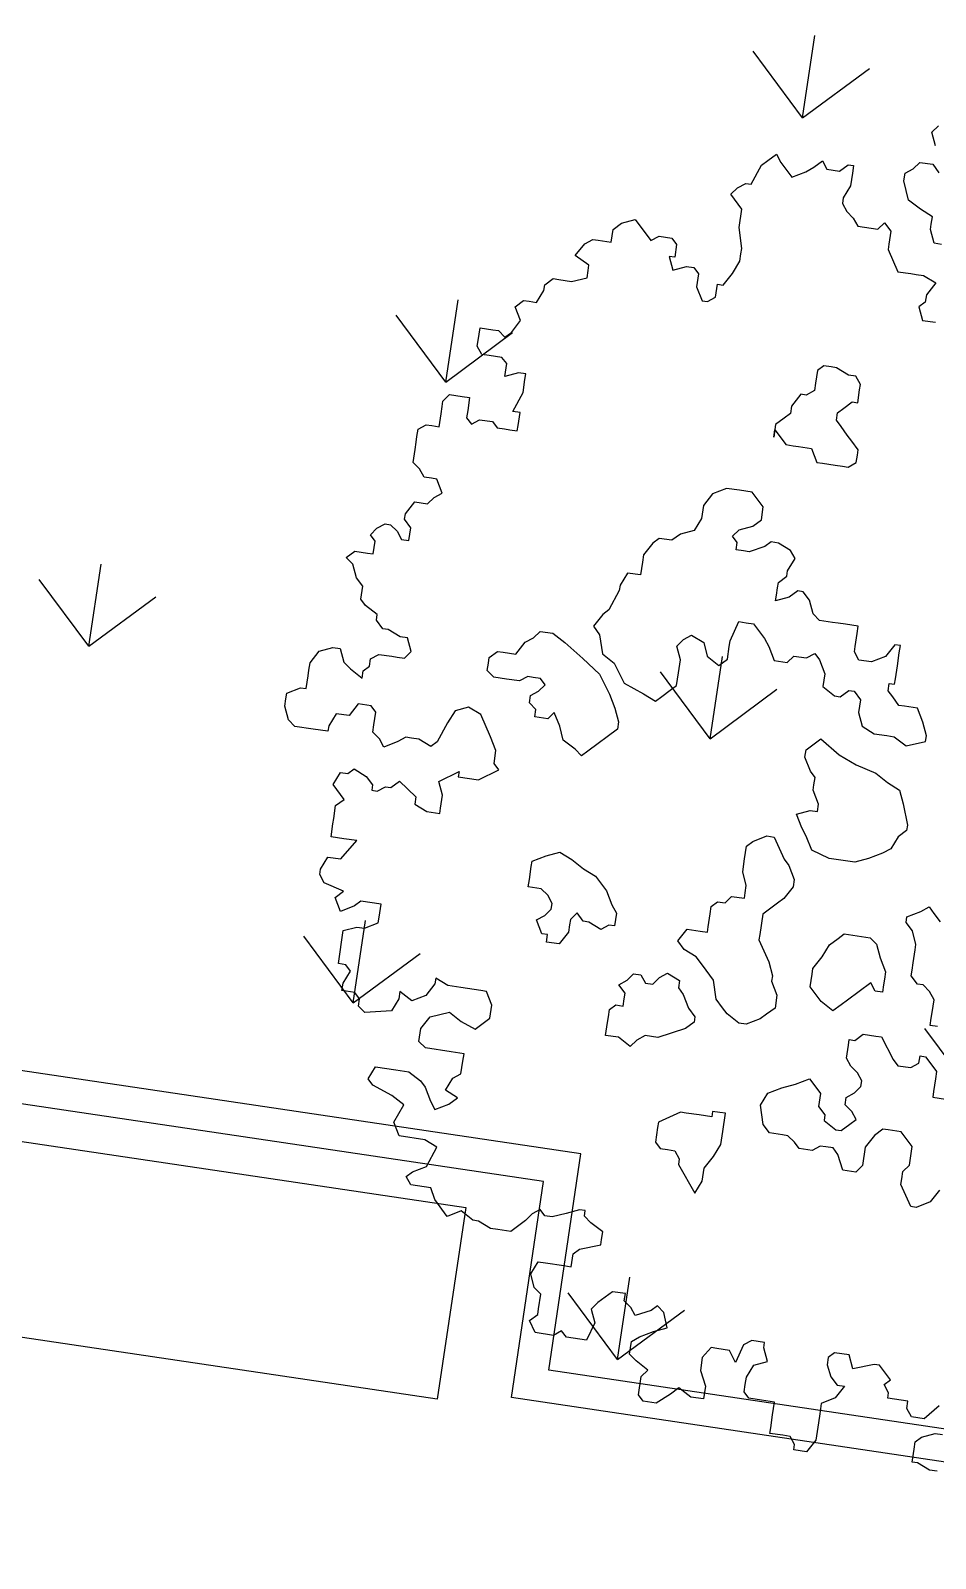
# Model space of a CAD drawing. Header units: millimetres. Extents: x 338 to 506, y 179 to 335.
# Drawn here: x 378.64 to 382.78, y 242.57 to 249.56 of the extents above; entities that cross this region are included whole.
import ezdxf

# ---------------------------------------------------------------- set-up
doc = ezdxf.new("R2010")
doc.units = ezdxf.units.MM
for name, color, linetype in [('ANDEN', 251, 'Continuous'), ('ARBOL-TOP', 3, 'Continuous'), ('MUROS', 32, 'Continuous'), ('REJAS', 151, 'Continuous')]:
    doc.layers.add(name, color=color, linetype=linetype)

# ---------------------------------------------------------------- blocks, each defined once
blk = doc.blocks.new('*X963')
at = {"color": 0}
for p, q in [((62.2128, 116.2699), (62.4822, 116.5393)), ((62.2128, 116.2699), (62.4822, 116.0005)), ((62.2128, 116.2699), (62.5938, 116.2699)), ((60.776, 114.833), (61.0454, 115.1024)), ((63.6497, 114.833), (63.9191, 115.1024)), ((60.776, 114.833), (61.0454, 114.5636)), ((60.776, 114.833), (61.157, 114.833)), ((63.6497, 114.833), (63.9191, 114.5636)), ((63.6497, 114.833), (64.0307, 114.833)), ((59.3391, 113.3962), (59.6085, 113.6656)), ((62.2128, 113.3962), (62.4822, 113.6656)), ((65.0865, 113.3962), (65.3559, 113.6656)), ((59.3391, 113.3962), (59.6085, 113.1268)), ((59.3391, 113.3962), (59.7201, 113.3962)), ((62.2128, 113.3962), (62.4822, 113.1268)), ((62.2128, 113.3962), (62.5938, 113.3962)), ((65.0865, 113.3962), (65.3559, 113.1268)), ((65.0865, 113.3962), (65.4675, 113.3962)), ((60.776, 111.9594), (61.0454, 112.2288))]:
    blk.add_line(p, q, dxfattribs=at)
blk = doc.blocks.new('ARBOLITO')
at = {"linetype": 'ByBlock'}
for points in [[(461.9159, 68.9761), (461.9076, 68.9906), (461.8931, 69.0135), (461.8785, 69.0197), (461.864, 69.0135), (461.8577, 68.9989), (461.8494, 68.9761), (461.8432, 68.9698), (461.8286, 68.9761), (461.8203, 68.9761), (461.8141, 68.9761), (461.8058, 68.9698), (461.7912, 68.9615), (461.785, 68.9698), (461.7767, 68.9761), (461.7767, 68.9844), (461.7767, 68.9989), (461.7705, 69.0052), (461.7559, 69.0052), (461.7476, 68.9906), (461.7331, 68.9906), (461.7268, 68.9761), (461.7268, 68.9698), (461.7102, 68.9698), (461.6894, 68.9698), (461.6811, 68.9761), (461.6749, 68.9906), (461.6749, 68.9989), (461.6749, 69.0052), (461.6894, 69.0135), (461.6957, 69.0135), (461.6957, 69.028), (461.6957, 69.0343), (461.6957, 69.0426), (461.704, 69.0571), (461.7185, 69.0633), (461.7268, 69.0633), (461.7331, 69.0488), (461.7414, 69.0426), (461.7559, 69.0343), (461.7559, 69.0426), (461.7621, 69.0488), (461.7621, 69.0571), (461.7705, 69.0633), (461.785, 69.0633), (461.7912, 69.0633), (461.7996, 69.0633), (461.8058, 69.0717), (461.7996, 69.0862), (461.7912, 69.0862), (461.7767, 69.0924), (461.7705, 69.0924), (461.7621, 69.1008), (461.7621, 69.107), (461.7476, 69.1153), (461.7414, 69.1215), (461.7414, 69.1361), (461.7331, 69.1444), (461.7268, 69.1589), (461.7185, 69.1652), (461.7268, 69.1735), (461.7414, 69.1735), (461.7476, 69.1735), (461.7476, 69.188), (461.7414, 69.1943), (461.7476, 69.2026), (461.7559, 69.2088), (461.7621, 69.2088), (461.7705, 69.2026), (461.7767, 69.1943), (461.785, 69.1943), (461.785, 69.2088), (461.7767, 69.2171), (461.7767, 69.2233), (461.785, 69.2379), (461.7996, 69.2379), (461.8058, 69.2462), (461.8141, 69.2524), (461.8058, 69.267), (461.7996, 69.267), (461.7912, 69.267), (461.785, 69.2753), (461.7767, 69.2815), (461.7767, 69.2961), (461.7767, 69.3044), (461.7767, 69.3106), (461.7767, 69.3189), (461.785, 69.3252), (461.7912, 69.3252), (461.7996, 69.3252), (461.7996, 69.3397), (461.7996, 69.348), (461.7996, 69.3543), (461.8058, 69.3626), (461.8203, 69.3626), (461.8286, 69.3626), (461.8286, 69.348), (461.8286, 69.3397), (461.8349, 69.3335), (461.8432, 69.3397), (461.8577, 69.3397), (461.864, 69.3335), (461.8723, 69.3335), (461.8785, 69.3335), (461.8868, 69.3335), (461.8868, 69.3397), (461.8868, 69.3543), (461.8785, 69.3543), (461.8868, 69.3771), (461.8868, 69.3917), (461.8868, 69.3979), (461.8785, 69.3979), (461.864, 69.3917), (461.864, 69.4062), (461.8577, 69.4124), (461.8432, 69.4124), (461.8349, 69.4124), (461.8286, 69.4207), (461.8286, 69.427), (461.8286, 69.4415), (461.8432, 69.4415), (461.8494, 69.4415), (461.8577, 69.4353), (461.864, 69.4415), (461.8723, 69.4561), (461.864, 69.4706), (461.8723, 69.4789), (461.8785, 69.4789), (461.8868, 69.4789), (461.8931, 69.4935), (461.8931, 69.4997), (461.9014, 69.508), (461.9076, 69.508), (461.9221, 69.508), (461.9388, 69.5143), (461.9388, 69.5226), (461.9388, 69.5288), (461.9221, 69.5371), (461.9305, 69.5517), (461.9388, 69.5579), (461.945, 69.5579), (461.9595, 69.5579), (461.9595, 69.5724), (461.9679, 69.5807), (461.9824, 69.587), (461.9886, 69.5807), (461.997, 69.5724), (462.0032, 69.5662), (462.0115, 69.5724), (462.026, 69.5724), (462.0323, 69.5662), (462.0323, 69.5517), (462.026, 69.5517), (462.0323, 69.5371), (462.0468, 69.5433), (462.0551, 69.5433), (462.0614, 69.5371), (462.0614, 69.5226), (462.0697, 69.508), (462.0759, 69.508), (462.0842, 69.5143), (462.0842, 69.5288), (462.0905, 69.5288), (462.0988, 69.5433), (462.105, 69.5579), (462.105, 69.5662), (462.105, 69.5724), (462.0988, 69.5953), (462.0988, 69.6161), (462.0842, 69.6306), (462.0905, 69.6389), (462.0988, 69.6452), (462.105, 69.6452), (462.1133, 69.668), (462.1195, 69.6742), (462.1279, 69.6826), (462.1341, 69.6742), (462.1486, 69.6597), (462.1632, 69.668), (462.1715, 69.6742), (462.1798, 69.6826), (462.186, 69.6742), (462.2006, 69.6742), (462.2089, 69.6826), (462.2151, 69.6826), (462.2151, 69.6742), (462.2151, 69.6597), (462.2089, 69.6452), (462.2089, 69.6389), (462.2151, 69.6306), (462.2234, 69.6244), (462.2297, 69.6161), (462.2525, 69.6161), (462.2588, 69.6244), (462.2671, 69.6161), (462.2671, 69.6015), (462.2671, 69.5953), (462.2816, 69.5724), (462.2962, 69.5724), (462.3024, 69.5724), (462.3107, 69.5724), (462.3253, 69.5662), (462.3169, 69.5517), (462.3169, 69.5433), (462.3107, 69.5371), (462.3169, 69.5226), (462.3315, 69.5226)], [(462.3253, 69.6098), (462.3169, 69.6098), (462.3107, 69.6244), (462.3107, 69.6306), (462.3107, 69.6389), (462.2962, 69.6452), (462.2816, 69.6535), (462.2733, 69.6742), (462.2733, 69.6826), (462.2816, 69.6888), (462.2879, 69.6971), (462.3024, 69.6971), (462.3107, 69.6888)], [(462.3024, 69.7179), (462.2962, 69.7324), (462.3024, 69.7407)], [(462.5227, 68.2509), (462.5143, 68.2509), (462.4998, 68.2571), (462.4936, 68.2571), (462.4936, 68.2717), (462.4936, 68.28), (462.4998, 68.2862), (462.5143, 68.2925), (462.5227, 68.2925)], [(462.5143, 68.3236), (462.4998, 68.307), (462.4853, 68.307), (462.479, 68.3153), (462.479, 68.3236), (462.4562, 68.3236), (462.4562, 68.3299), (462.4499, 68.3382), (462.4562, 68.3444), (462.4416, 68.3589), (462.4354, 68.3589), (462.4125, 68.3506), (462.4063, 68.3652), (462.3897, 68.3652), (462.3834, 68.3589), (462.3834, 68.3506), (462.3897, 68.3382), (462.398, 68.3299), (462.4063, 68.3299), (462.398, 68.3153), (462.3834, 68.307), (462.3834, 68.3008), (462.3834, 68.2925), (462.3834, 68.28), (462.3834, 68.2654), (462.3751, 68.2509), (462.3606, 68.2509), (462.3606, 68.2571), (462.3543, 68.2654), (462.346, 68.2654), (462.3315, 68.2654), (462.3315, 68.2717), (462.3315, 68.2862), (462.3315, 68.3008), (462.3169, 68.3008), (462.3024, 68.3008), (462.2962, 68.307), (462.2962, 68.3153), (462.2962, 68.3236), (462.3024, 68.3382), (462.3169, 68.3444), (462.3107, 68.3589), (462.3107, 68.3652), (462.2962, 68.3652), (462.2879, 68.3589), (462.2816, 68.3382), (462.2733, 68.3506), (462.2588, 68.3506), (462.2525, 68.3506), (462.2442, 68.3382), (462.2442, 68.3236), (462.2525, 68.307), (462.2525, 68.2925), (462.238, 68.2925), (462.2234, 68.3008), (462.2151, 68.2925), (462.2006, 68.28), (462.186, 68.28), (462.1798, 68.2862), (462.1798, 68.307), (462.186, 68.3153), (462.1715, 68.3236), (462.1632, 68.3299), (462.1632, 68.3444), (462.1715, 68.3506), (462.186, 68.3589), (462.2006, 68.3652), (462.1944, 68.3818), (462.186, 68.388), (462.1798, 68.3818), (462.1632, 68.3735), (462.1569, 68.3818), (462.1486, 68.388), (462.1486, 68.3963), (462.1341, 68.3963), (462.1195, 68.3818), (462.1133, 68.3735), (462.1195, 68.3589), (462.1133, 68.3382), (462.0905, 68.3382), (462.0842, 68.3444), (462.0759, 68.3382), (462.0551, 68.3382), (462.0468, 68.3506), (462.0551, 68.3589), (462.0551, 68.3652), (462.0551, 68.3818), (462.0468, 68.388), (462.0406, 68.4026), (462.0468, 68.4171), (462.0551, 68.4171), (462.0759, 68.4171), (462.0842, 68.4171), (462.0842, 68.4317), (462.0905, 68.4379), (462.1133, 68.4462), (462.1133, 68.4524), (462.1133, 68.4608), (462.0988, 68.4691), (462.0905, 68.4753), (462.0905, 68.4815), (462.0842, 68.4815), (462.0697, 68.4753), (462.0551, 68.4691), (462.0468, 68.4691), (462.0406, 68.4753), (462.0323, 68.4691), (462.026, 68.4608), (462.0115, 68.4462), (461.997, 68.4462), (461.9886, 68.4462), (461.9741, 68.4524), (461.9679, 68.4524), (461.9533, 68.4608), (461.9388, 68.4524), (461.9221, 68.4691), (461.9159, 68.4815), (461.8931, 68.4815), (461.8868, 68.4899), (461.8931, 68.4961), (461.9076, 68.5044), (461.9159, 68.5273), (461.9014, 68.5335), (461.8723, 68.5335), (461.864, 68.548), (461.8723, 68.5688), (461.8577, 68.5771), (461.8349, 68.5854), (461.8286, 68.5917), (461.8349, 68.6062), (461.8577, 68.6062), (461.8723, 68.6062), (461.8868, 68.5979), (461.8931, 68.5917), (461.9014, 68.5771), (461.9076, 68.5688), (461.9221, 68.5771), (461.9305, 68.5854), (461.9159, 68.5917), (461.9221, 68.6062), (461.9305, 68.6124), (461.9305, 68.627), (461.9305, 68.6353), (461.9159, 68.6353), (461.8868, 68.6353), (461.8785, 68.6415), (461.8785, 68.6561), (461.8868, 68.6706), (461.9076, 68.6789), (461.9221, 68.6706), (461.9388, 68.6644), (461.9533, 68.6789), (461.9533, 68.6935), (461.945, 68.708), (461.9388, 68.708), (461.9159, 68.708), (461.9014, 68.708), (461.8868, 68.7143), (461.8868, 68.708), (461.8785, 68.6935), (461.864, 68.6852), (461.8494, 68.6935), (461.8494, 68.6852), (461.8432, 68.6706), (461.8141, 68.6644), (461.8058, 68.6706), (461.8058, 68.6789), (461.7996, 68.6852), (461.785, 68.6852), (461.785, 68.6935), (461.7912, 68.708), (461.785, 68.7143), (461.7767, 68.7143), (461.7767, 68.7517), (461.7912, 68.7579), (461.7996, 68.7579), (461.8141, 68.7662), (461.8141, 68.7724), (461.8141, 68.787), (461.7912, 68.787), (461.785, 68.7808), (461.7705, 68.7724), (461.7621, 68.787), (461.7705, 68.7953), (461.7476, 68.8015), (461.7414, 68.8098), (461.7414, 68.8161), (461.7476, 68.8306), (461.7621, 68.8306), (461.7767, 68.8535), (461.7621, 68.8535), (461.7476, 68.8535), (461.7476, 68.868), (461.7476, 68.8743), (461.7476, 68.8888), (461.7559, 68.8971), (461.7414, 68.9117), (461.7476, 68.9262), (461.7559, 68.9262), (461.7621, 68.9324), (461.7767, 68.9262), (461.785, 68.9179), (461.785, 68.9117), (461.7912, 68.9117), (461.7996, 68.9179), (461.8058, 68.9179), (461.8141, 68.9262), (461.8349, 68.9117), (461.8349, 68.9034), (461.8494, 68.8971), (461.864, 68.8971), (461.864, 68.9034), (461.864, 68.9179), (461.8577, 68.9324), (461.8785, 68.947), (461.8785, 68.9408), (461.9014, 68.9408), (461.9221, 68.9553), (461.9159, 68.9615), (461.9159, 68.9761), (461.9159, 68.9761)], [(461.9159, 68.9761), (461.9076, 68.9906), (461.8931, 69.0135), (461.8785, 69.0197), (461.864, 69.0135), (461.8577, 68.9989), (461.8494, 68.9761), (461.8432, 68.9698), (461.8286, 68.9761), (461.8203, 68.9761), (461.8141, 68.9761), (461.8058, 68.9698), (461.7912, 68.9615), (461.785, 68.9698), (461.7767, 68.9761), (461.7767, 68.9844), (461.7767, 68.9989), (461.7705, 69.0052), (461.7559, 69.0052), (461.7476, 68.9906), (461.7331, 68.9906), (461.7268, 68.9761), (461.7268, 68.9698), (461.7102, 68.9698), (461.6894, 68.9698), (461.6811, 68.9761), (461.6749, 68.9906), (461.6749, 68.9989), (461.6749, 69.0052), (461.6894, 69.0135), (461.6957, 69.0135), (461.6957, 69.028), (461.6957, 69.0343), (461.6957, 69.0426), (461.704, 69.0571), (461.7185, 69.0633), (461.7268, 69.0633), (461.7331, 69.0488), (461.7414, 69.0426), (461.7559, 69.0343), (461.7559, 69.0426), (461.7621, 69.0488), (461.7621, 69.0571), (461.7705, 69.0633), (461.785, 69.0633), (461.7912, 69.0633), (461.7996, 69.0633), (461.8058, 69.0717), (461.7996, 69.0862), (461.7912, 69.0862), (461.7767, 69.0924), (461.7705, 69.0924), (461.7621, 69.1008), (461.7621, 69.107), (461.7476, 69.1153), (461.7414, 69.1215), (461.7414, 69.1361), (461.7331, 69.1444), (461.7268, 69.1589), (461.7185, 69.1652), (461.7268, 69.1735), (461.7414, 69.1735), (461.7476, 69.1735), (461.7476, 69.188), (461.7414, 69.1943), (461.7476, 69.2026), (461.7559, 69.2088), (461.7621, 69.2088), (461.7705, 69.2026), (461.7767, 69.1943), (461.785, 69.1943), (461.785, 69.2088), (461.7767, 69.2171), (461.7767, 69.2233), (461.785, 69.2379), (461.7996, 69.2379), (461.8058, 69.2462), (461.8141, 69.2524), (461.8058, 69.267), (461.7996, 69.267), (461.7912, 69.267), (461.785, 69.2753), (461.7767, 69.2815), (461.7767, 69.2961), (461.7767, 69.3044), (461.7767, 69.3106), (461.7767, 69.3189), (461.785, 69.3252), (461.7912, 69.3252), (461.7996, 69.3252), (461.7996, 69.3397), (461.7996, 69.348), (461.7996, 69.3543), (461.8058, 69.3626), (461.8203, 69.3626), (461.8286, 69.3626), (461.8286, 69.348), (461.8286, 69.3397), (461.8349, 69.3335), (461.8432, 69.3397), (461.8577, 69.3397), (461.864, 69.3335), (461.8723, 69.3335), (461.8785, 69.3335), (461.8868, 69.3335), (461.8868, 69.3397), (461.8868, 69.3543), (461.8785, 69.3543), (461.8868, 69.3771), (461.8868, 69.3917), (461.8868, 69.3979), (461.8785, 69.3979), (461.864, 69.3917), (461.864, 69.4062), (461.8577, 69.4124), (461.8432, 69.4124), (461.8349, 69.4124), (461.8286, 69.4207), (461.8286, 69.427), (461.8286, 69.4415), (461.8432, 69.4415), (461.8494, 69.4415), (461.8577, 69.4353), (461.864, 69.4415), (461.8723, 69.4561), (461.864, 69.4706), (461.8723, 69.4789), (461.8785, 69.4789), (461.8868, 69.4789), (461.8931, 69.4935), (461.8931, 69.4997), (461.9014, 69.508), (461.9076, 69.508), (461.9221, 69.508), (461.9388, 69.5143), (461.9388, 69.5226), (461.9388, 69.5288), (461.9221, 69.5371), (461.9305, 69.5517), (461.9388, 69.5579), (461.945, 69.5579), (461.9595, 69.5579), (461.9595, 69.5724), (461.9679, 69.5807), (461.9824, 69.587), (461.9886, 69.5807), (461.997, 69.5724), (462.0032, 69.5662), (462.0115, 69.5724), (462.026, 69.5724), (462.0323, 69.5662), (462.0323, 69.5517), (462.026, 69.5517), (462.0323, 69.5371), (462.0468, 69.5433), (462.0551, 69.5433), (462.0614, 69.5371), (462.0614, 69.5226), (462.0697, 69.508), (462.0759, 69.508), (462.0842, 69.5143), (462.0842, 69.5288), (462.0905, 69.5288), (462.0988, 69.5433), (462.105, 69.5579), (462.105, 69.5662), (462.105, 69.5724), (462.0988, 69.5953), (462.0988, 69.6161), (462.0842, 69.6306), (462.0905, 69.6389), (462.0988, 69.6452), (462.105, 69.6452), (462.1133, 69.668), (462.1195, 69.6742), (462.1279, 69.6826), (462.1341, 69.6742), (462.1486, 69.6597), (462.1632, 69.668), (462.1715, 69.6742), (462.1798, 69.6826), (462.186, 69.6742), (462.2006, 69.6742), (462.2089, 69.6826), (462.2151, 69.6826), (462.2151, 69.6742), (462.2151, 69.6597), (462.2089, 69.6452), (462.2089, 69.6389), (462.2151, 69.6306), (462.2234, 69.6244), (462.2297, 69.6161), (462.2525, 69.6161), (462.2588, 69.6244), (462.2671, 69.6161), (462.2671, 69.6015), (462.2671, 69.5953), (462.2816, 69.5724), (462.2962, 69.5724), (462.3024, 69.5724), (462.3107, 69.5724), (462.3253, 69.5662), (462.3169, 69.5517), (462.3169, 69.5433), (462.3107, 69.5371), (462.3169, 69.5226), (462.3315, 69.5226)], [(462.3253, 69.6098), (462.3169, 69.6098), (462.3107, 69.6244), (462.3107, 69.6306), (462.3107, 69.6389), (462.2962, 69.6452), (462.2816, 69.6535), (462.2733, 69.6742), (462.2733, 69.6826), (462.2816, 69.6888), (462.2879, 69.6971), (462.3024, 69.6971), (462.3107, 69.6888)], [(462.3024, 69.7179), (462.2962, 69.7324), (462.3024, 69.7407)], [(462.5227, 68.2509), (462.5143, 68.2509), (462.4998, 68.2571), (462.4936, 68.2571), (462.4936, 68.2717), (462.4936, 68.28), (462.4998, 68.2862), (462.5143, 68.2925), (462.5227, 68.2925)], [(462.5143, 68.3236), (462.4998, 68.307), (462.4853, 68.307), (462.479, 68.3153), (462.479, 68.3236), (462.4562, 68.3236), (462.4562, 68.3299), (462.4499, 68.3382), (462.4562, 68.3444), (462.4416, 68.3589), (462.4354, 68.3589), (462.4125, 68.3506), (462.4063, 68.3652), (462.3897, 68.3652), (462.3834, 68.3589), (462.3834, 68.3506), (462.3897, 68.3382), (462.398, 68.3299), (462.4063, 68.3299), (462.398, 68.3153), (462.3834, 68.307), (462.3834, 68.3008), (462.3834, 68.2925), (462.3834, 68.28), (462.3834, 68.2654), (462.3751, 68.2509), (462.3606, 68.2509), (462.3606, 68.2571), (462.3543, 68.2654), (462.346, 68.2654), (462.3315, 68.2654), (462.3315, 68.2717), (462.3315, 68.2862), (462.3315, 68.3008), (462.3169, 68.3008), (462.3024, 68.3008), (462.2962, 68.307), (462.2962, 68.3153), (462.2962, 68.3236), (462.3024, 68.3382), (462.3169, 68.3444), (462.3107, 68.3589), (462.3107, 68.3652), (462.2962, 68.3652), (462.2879, 68.3589), (462.2816, 68.3382), (462.2733, 68.3506), (462.2588, 68.3506), (462.2525, 68.3506), (462.2442, 68.3382), (462.2442, 68.3236), (462.2525, 68.307), (462.2525, 68.2925), (462.238, 68.2925), (462.2234, 68.3008), (462.2151, 68.2925), (462.2006, 68.28), (462.186, 68.28), (462.1798, 68.2862), (462.1798, 68.307), (462.186, 68.3153), (462.1715, 68.3236), (462.1632, 68.3299), (462.1632, 68.3444), (462.1715, 68.3506), (462.186, 68.3589), (462.2006, 68.3652), (462.1944, 68.3818), (462.186, 68.388), (462.1798, 68.3818), (462.1632, 68.3735), (462.1569, 68.3818), (462.1486, 68.388), (462.1486, 68.3963), (462.1341, 68.3963), (462.1195, 68.3818), (462.1133, 68.3735), (462.1195, 68.3589), (462.1133, 68.3382), (462.0905, 68.3382), (462.0842, 68.3444), (462.0759, 68.3382), (462.0551, 68.3382), (462.0468, 68.3506), (462.0551, 68.3589), (462.0551, 68.3652), (462.0551, 68.3818), (462.0468, 68.388), (462.0406, 68.4026), (462.0468, 68.4171), (462.0551, 68.4171), (462.0759, 68.4171), (462.0842, 68.4171), (462.0842, 68.4317), (462.0905, 68.4379), (462.1133, 68.4462), (462.1133, 68.4524), (462.1133, 68.4608), (462.0988, 68.4691), (462.0905, 68.4753), (462.0905, 68.4815), (462.0842, 68.4815), (462.0697, 68.4753), (462.0551, 68.4691), (462.0468, 68.4691), (462.0406, 68.4753), (462.0323, 68.4691), (462.026, 68.4608), (462.0115, 68.4462), (461.997, 68.4462), (461.9886, 68.4462), (461.9741, 68.4524), (461.9679, 68.4524), (461.9533, 68.4608), (461.9388, 68.4524), (461.9221, 68.4691), (461.9159, 68.4815), (461.8931, 68.4815), (461.8868, 68.4899), (461.8931, 68.4961), (461.9076, 68.5044), (461.9159, 68.5273), (461.9014, 68.5335), (461.8723, 68.5335), (461.864, 68.548), (461.8723, 68.5688), (461.8577, 68.5771), (461.8349, 68.5854), (461.8286, 68.5917), (461.8349, 68.6062), (461.8577, 68.6062), (461.8723, 68.6062), (461.8868, 68.5979), (461.8931, 68.5917), (461.9014, 68.5771), (461.9076, 68.5688), (461.9221, 68.5771), (461.9305, 68.5854), (461.9159, 68.5917), (461.9221, 68.6062), (461.9305, 68.6124), (461.9305, 68.627), (461.9305, 68.6353), (461.9159, 68.6353), (461.8868, 68.6353), (461.8785, 68.6415), (461.8785, 68.6561), (461.8868, 68.6706), (461.9076, 68.6789), (461.9221, 68.6706), (461.9388, 68.6644), (461.9533, 68.6789), (461.9533, 68.6935), (461.945, 68.708), (461.9388, 68.708), (461.9159, 68.708), (461.9014, 68.708), (461.8868, 68.7143), (461.8868, 68.708), (461.8785, 68.6935), (461.864, 68.6852), (461.8494, 68.6935), (461.8494, 68.6852), (461.8432, 68.6706), (461.8141, 68.6644), (461.8058, 68.6706), (461.8058, 68.6789), (461.7996, 68.6852), (461.785, 68.6852), (461.785, 68.6935), (461.7912, 68.708), (461.785, 68.7143), (461.7767, 68.7143), (461.7767, 68.7517), (461.7912, 68.7579), (461.7996, 68.7579), (461.8141, 68.7662), (461.8141, 68.7724), (461.8141, 68.787), (461.7912, 68.787), (461.785, 68.7808), (461.7705, 68.7724), (461.7621, 68.787), (461.7705, 68.7953), (461.7476, 68.8015), (461.7414, 68.8098), (461.7414, 68.8161), (461.7476, 68.8306), (461.7621, 68.8306), (461.7767, 68.8535), (461.7621, 68.8535), (461.7476, 68.8535), (461.7476, 68.868), (461.7476, 68.8743), (461.7476, 68.8888), (461.7559, 68.8971), (461.7414, 68.9117), (461.7476, 68.9262), (461.7559, 68.9262), (461.7621, 68.9324), (461.7767, 68.9262), (461.785, 68.9179), (461.785, 68.9117), (461.7912, 68.9117), (461.7996, 68.9179), (461.8058, 68.9179), (461.8141, 68.9262), (461.8349, 68.9117), (461.8349, 68.9034), (461.8494, 68.8971), (461.864, 68.8971), (461.864, 68.9034), (461.864, 68.9179), (461.8577, 68.9324), (461.8785, 68.947), (461.8785, 68.9408), (461.9014, 68.9408), (461.9221, 68.9553), (461.9159, 68.9615), (461.9159, 68.9761)], [(462.1715, 69.3771), (462.1798, 69.3688), (462.186, 69.3626), (462.1944, 69.3626), (462.2006, 69.3626), (462.2151, 69.3626), (462.2234, 69.348), (462.2297, 69.348), (462.2442, 69.348), (462.2525, 69.348), (462.2588, 69.348), (462.2671, 69.3543), (462.2671, 69.3626), (462.2671, 69.3688), (462.2588, 69.3771), (462.2525, 69.3833), (462.2442, 69.3917), (462.238, 69.3979), (462.238, 69.4062), (462.2442, 69.4124), (462.2525, 69.4207), (462.2588, 69.4207), (462.2588, 69.4353), (462.2588, 69.4415), (462.2525, 69.4498), (462.2442, 69.4498), (462.2297, 69.4561), (462.2234, 69.4561), (462.2151, 69.4561), (462.2089, 69.4498), (462.2089, 69.4353), (462.2089, 69.427), (462.2006, 69.4207), (462.1944, 69.4207), (462.186, 69.4062), (462.186, 69.3979), (462.1798, 69.3917), (462.1715, 69.3833), (462.1715, 69.3688), (462.1715, 69.3771), (462.1715, 69.3771)], [(462.1715, 69.3771), (462.1798, 69.3688), (462.186, 69.3626), (462.1944, 69.3626), (462.2006, 69.3626), (462.2151, 69.3626), (462.2234, 69.348), (462.2297, 69.348), (462.2442, 69.348), (462.2525, 69.348), (462.2588, 69.348), (462.2671, 69.3543), (462.2671, 69.3626), (462.2671, 69.3688), (462.2588, 69.3771), (462.2525, 69.3833), (462.2442, 69.3917), (462.238, 69.3979), (462.238, 69.4062), (462.2442, 69.4124), (462.2525, 69.4207), (462.2588, 69.4207), (462.2588, 69.4353), (462.2588, 69.4415), (462.2525, 69.4498), (462.2442, 69.4498), (462.2297, 69.4561), (462.2234, 69.4561), (462.2151, 69.4561), (462.2089, 69.4498), (462.2089, 69.4353), (462.2089, 69.427), (462.2006, 69.4207), (462.1944, 69.4207), (462.186, 69.4062), (462.186, 69.3979), (462.1798, 69.3917), (462.1715, 69.3833), (462.1715, 69.3688), (462.1715, 69.3771)], [(462.3897, 69.0571), (462.3897, 69.0633), (462.3834, 69.0779), (462.3751, 69.0924), (462.3606, 69.0924), (462.3543, 69.0924), (462.346, 69.1008), (462.3398, 69.107), (462.3398, 69.1153), (462.346, 69.1153), (462.346, 69.1215), (462.346, 69.1361), (462.346, 69.1506), (462.346, 69.1589), (462.3398, 69.1589), (462.3315, 69.1444), (462.3169, 69.1361), (462.3024, 69.1361), (462.2962, 69.1444), (462.2962, 69.1506), (462.2962, 69.1652), (462.2962, 69.1735), (462.2816, 69.1735), (462.2733, 69.1735), (462.2671, 69.1735), (462.2525, 69.1735), (462.2442, 69.1797), (462.238, 69.1943), (462.2297, 69.2026), (462.2234, 69.2026), (462.2151, 69.1943), (462.2006, 69.188), (462.2006, 69.1943), (462.2006, 69.2026), (462.2006, 69.2088), (462.2089, 69.2171), (462.2089, 69.2233), (462.2151, 69.2379), (462.2089, 69.2462), (462.1944, 69.2524), (462.186, 69.2524), (462.1798, 69.2462), (462.1632, 69.2379), (462.1569, 69.2379), (462.1486, 69.2379), (462.1486, 69.2462), (462.1424, 69.2524), (462.1486, 69.2607), (462.1632, 69.267), (462.1715, 69.2753), (462.1715, 69.2898), (462.1569, 69.3044), (462.1424, 69.3044), (462.1279, 69.3044), (462.1133, 69.2961), (462.105, 69.2815), (462.105, 69.267), (462.0988, 69.2524), (462.0842, 69.2462), (462.0759, 69.2379), (462.0614, 69.2379), (462.0551, 69.2317), (462.0468, 69.2171), (462.0468, 69.2088), (462.0468, 69.1943), (462.0323, 69.1943), (462.026, 69.1797), (462.026, 69.1735), (462.0177, 69.1506), (462.0115, 69.1444), (462.0032, 69.1298), (462.0115, 69.1215), (462.0177, 69.1008), (462.0323, 69.0924), (462.0468, 69.0717), (462.0697, 69.0633), (462.0842, 69.0571), (462.0905, 69.0633), (462.0988, 69.0717), (462.105, 69.0779), (462.105, 69.0924), (462.105, 69.107), (462.0988, 69.1215), (462.105, 69.1298), (462.1133, 69.1361), (462.1279, 69.1298), (462.1341, 69.1153), (462.1486, 69.107), (462.1569, 69.1153), (462.1569, 69.1298), (462.1569, 69.1361), (462.1632, 69.1589), (462.1715, 69.1589), (462.1798, 69.1589), (462.1944, 69.1444), (462.2006, 69.1361), (462.2089, 69.1215), (462.2234, 69.1215), (462.2297, 69.1298), (462.2442, 69.1298), (462.2525, 69.1361), (462.2588, 69.1298), (462.2671, 69.1153), (462.2671, 69.1008), (462.2816, 69.0924), (462.2879, 69.0924), (462.2962, 69.1008), (462.3024, 69.1008), (462.3107, 69.0924), (462.3107, 69.0779), (462.3169, 69.0633), (462.3315, 69.0571), (462.346, 69.0571), (462.3543, 69.0571), (462.3689, 69.0488), (462.3897, 69.0571), (462.3897, 69.0571)], [(462.3897, 69.0571), (462.3897, 69.0633), (462.3834, 69.0779), (462.3751, 69.0924), (462.3606, 69.0924), (462.3543, 69.0924), (462.346, 69.1008), (462.3398, 69.107), (462.3398, 69.1153), (462.346, 69.1153), (462.346, 69.1215), (462.346, 69.1361), (462.346, 69.1506), (462.346, 69.1589), (462.3398, 69.1589), (462.3315, 69.1444), (462.3169, 69.1361), (462.3024, 69.1361), (462.2962, 69.1444), (462.2962, 69.1506), (462.2962, 69.1652), (462.2962, 69.1735), (462.2816, 69.1735), (462.2733, 69.1735), (462.2671, 69.1735), (462.2525, 69.1735), (462.2442, 69.1797), (462.238, 69.1943), (462.2297, 69.2026), (462.2234, 69.2026), (462.2151, 69.1943), (462.2006, 69.188), (462.2006, 69.1943), (462.2006, 69.2026), (462.2006, 69.2088), (462.2089, 69.2171), (462.2089, 69.2233), (462.2151, 69.2379), (462.2089, 69.2462), (462.1944, 69.2524), (462.186, 69.2524), (462.1798, 69.2462), (462.1632, 69.2379), (462.1569, 69.2379), (462.1486, 69.2379), (462.1486, 69.2462), (462.1424, 69.2524), (462.1486, 69.2607), (462.1632, 69.267), (462.1715, 69.2753), (462.1715, 69.2898), (462.1569, 69.3044), (462.1424, 69.3044), (462.1279, 69.3044), (462.1133, 69.2961), (462.105, 69.2815), (462.105, 69.267), (462.0988, 69.2524), (462.0842, 69.2462), (462.0759, 69.2379), (462.0614, 69.2379), (462.0551, 69.2317), (462.0468, 69.2171), (462.0468, 69.2088), (462.0468, 69.1943), (462.0323, 69.1943), (462.026, 69.1797), (462.026, 69.1735), (462.0177, 69.1506), (462.0115, 69.1444), (462.0032, 69.1298), (462.0115, 69.1215), (462.0177, 69.1008), (462.0323, 69.0924), (462.0468, 69.0717), (462.0697, 69.0633), (462.0842, 69.0571), (462.0905, 69.0633), (462.0988, 69.0717), (462.105, 69.0779), (462.105, 69.0924), (462.105, 69.107), (462.0988, 69.1215), (462.105, 69.1298), (462.1133, 69.1361), (462.1279, 69.1298), (462.1341, 69.1153), (462.1486, 69.107), (462.1569, 69.1153), (462.1569, 69.1298), (462.1569, 69.1361), (462.1632, 69.1589), (462.1715, 69.1589), (462.1798, 69.1589), (462.1944, 69.1444), (462.2006, 69.1361), (462.2089, 69.1215), (462.2234, 69.1215), (462.2297, 69.1298), (462.2442, 69.1298), (462.2525, 69.1361), (462.2588, 69.1298), (462.2671, 69.1153), (462.2671, 69.1008), (462.2816, 69.0924), (462.2879, 69.0924), (462.2962, 69.1008), (462.3024, 69.1008), (462.3107, 69.0924), (462.3107, 69.0779), (462.3169, 69.0633), (462.3315, 69.0571), (462.346, 69.0571), (462.3543, 69.0571), (462.3689, 69.0488), (462.3897, 69.0571)], [(462.0177, 68.9906), (462.0115, 68.9844), (462.0032, 68.9906), (461.9886, 68.9989), (461.9824, 69.0135), (461.9741, 69.028), (461.9679, 69.0197), (461.9533, 69.0197), (461.9533, 69.028), (461.945, 69.0343), (461.945, 69.0426), (461.9533, 69.0488), (461.9595, 69.0571), (461.9533, 69.0633), (461.945, 69.0633), (461.9388, 69.0633), (461.9305, 69.0571), (461.9159, 69.0571), (461.9014, 69.0571), (461.8931, 69.0633), (461.8931, 69.0717), (461.8931, 69.0779), (461.9014, 69.0862), (461.9076, 69.0862), (461.9221, 69.0862), (461.9305, 69.1008), (461.9388, 69.107), (461.945, 69.1153), (461.9595, 69.1153), (461.9741, 69.107), (461.997, 69.0924), (462.0177, 69.0779), (462.0323, 69.0571), (462.0406, 69.0426), (462.0468, 69.028), (462.0468, 69.0197), (462.0177, 68.9906), (462.0177, 68.9906)], [(462.0177, 68.9906), (462.0115, 68.9844), (462.0032, 68.9906), (461.9886, 68.9989), (461.9824, 69.0135), (461.9741, 69.028), (461.9679, 69.0197), (461.9533, 69.0197), (461.9533, 69.028), (461.945, 69.0343), (461.945, 69.0426), (461.9533, 69.0488), (461.9595, 69.0571), (461.9533, 69.0633), (461.945, 69.0633), (461.9388, 69.0633), (461.9305, 69.0571), (461.9159, 69.0571), (461.9014, 69.0571), (461.8931, 69.0633), (461.8931, 69.0717), (461.8931, 69.0779), (461.9014, 69.0862), (461.9076, 69.0862), (461.9221, 69.0862), (461.9305, 69.1008), (461.9388, 69.107), (461.945, 69.1153), (461.9595, 69.1153), (461.9741, 69.107), (461.997, 69.0924), (462.0177, 69.0779), (462.0323, 69.0571), (462.0406, 69.0426), (462.0468, 69.028), (462.0468, 69.0197), (462.0177, 68.9906)], [(462.2733, 68.9324), (462.2671, 68.9408), (462.2588, 68.9553), (462.2733, 68.9615), (462.2816, 68.9615), (462.2816, 68.9698), (462.2733, 68.9844), (462.2733, 68.9906), (462.2733, 68.9989), (462.2671, 69.0052), (462.2588, 69.0197), (462.2588, 69.028), (462.2733, 69.0426), (462.2962, 69.028), (462.3169, 69.0197), (462.3398, 69.0135), (462.3543, 69.0052), (462.3689, 68.9989), (462.3751, 68.9844), (462.3834, 68.9615), (462.3834, 68.9553), (462.3751, 68.947), (462.3689, 68.9324), (462.3606, 68.9262), (462.346, 68.9179), (462.3315, 68.9117), (462.3024, 68.9117), (462.2816, 68.9179), (462.2733, 68.9324), (462.2733, 68.9324)], [(462.2733, 68.9324), (462.2671, 68.9408), (462.2588, 68.9553), (462.2733, 68.9615), (462.2816, 68.9615), (462.2816, 68.9698), (462.2733, 68.9844), (462.2733, 68.9906), (462.2733, 68.9989), (462.2671, 69.0052), (462.2588, 69.0197), (462.2588, 69.028), (462.2733, 69.0426), (462.2962, 69.028), (462.3169, 69.0197), (462.3398, 69.0135), (462.3543, 69.0052), (462.3689, 68.9989), (462.3751, 68.9844), (462.3834, 68.9615), (462.3834, 68.9553), (462.3751, 68.947), (462.3689, 68.9324), (462.3606, 68.9262), (462.346, 68.9179), (462.3315, 68.9117), (462.3024, 68.9117), (462.2816, 68.9179), (462.2733, 68.9324)], [(462.2297, 68.7143), (462.2151, 68.7226), (462.2089, 68.7288), (462.2006, 68.7371), (462.1944, 68.7579), (462.1798, 68.7724), (462.1715, 68.7808), (462.1569, 68.787), (462.1486, 68.7953), (462.1569, 68.8098), (462.1715, 68.8098), (462.1798, 68.8098), (462.1798, 68.8161), (462.1798, 68.8306), (462.1798, 68.8389), (462.186, 68.8452), (462.1944, 68.8452), (462.2006, 68.8535), (462.2151, 68.8535), (462.2151, 68.8597), (462.2151, 68.868), (462.2089, 68.8826), (462.2089, 68.8971), (462.2089, 68.9117), (462.2151, 68.9179), (462.2297, 68.9262), (462.238, 68.9262), (462.2525, 68.9034), (462.2588, 68.8971), (462.2671, 68.8826), (462.2671, 68.8743), (462.2588, 68.8597), (462.2525, 68.8535), (462.238, 68.8389), (462.238, 68.8161), (462.238, 68.8098), (462.2525, 68.787), (462.2588, 68.7724), (462.2588, 68.7662), (462.2671, 68.7517), (462.2671, 68.7371), (462.2588, 68.7288), (462.2525, 68.7226), (462.238, 68.7143), (462.2297, 68.7143), (462.2297, 68.7143)], [(462.2297, 68.7143), (462.2151, 68.7226), (462.2089, 68.7288), (462.2006, 68.7371), (462.1944, 68.7579), (462.1798, 68.7724), (462.1715, 68.7808), (462.1569, 68.787), (462.1486, 68.7953), (462.1569, 68.8098), (462.1715, 68.8098), (462.1798, 68.8098), (462.1798, 68.8161), (462.1798, 68.8306), (462.1798, 68.8389), (462.186, 68.8452), (462.1944, 68.8452), (462.2006, 68.8535), (462.2151, 68.8535), (462.2151, 68.8597), (462.2151, 68.868), (462.2089, 68.8826), (462.2089, 68.8971), (462.2089, 68.9117), (462.2151, 68.9179), (462.2297, 68.9262), (462.238, 68.9262), (462.2525, 68.9034), (462.2588, 68.8971), (462.2671, 68.8826), (462.2671, 68.8743), (462.2588, 68.8597), (462.2525, 68.8535), (462.238, 68.8389), (462.238, 68.8161), (462.238, 68.8098), (462.2525, 68.787), (462.2588, 68.7724), (462.2588, 68.7662), (462.2671, 68.7517), (462.2671, 68.7371), (462.2588, 68.7288), (462.2525, 68.7226), (462.238, 68.7143), (462.2297, 68.7143)], [(462.0032, 68.7808), (461.997, 68.7808), (461.9886, 68.7953), (461.997, 68.8015), (462.0032, 68.8098), (462.0032, 68.8161), (461.997, 68.8244), (461.9886, 68.8306), (461.9741, 68.8306), (461.9741, 68.8389), (461.9741, 68.8535), (461.9741, 68.8597), (461.9886, 68.868), (462.0032, 68.8743), (462.0177, 68.868), (462.0323, 68.8597), (462.0468, 68.8535), (462.0614, 68.8389), (462.0697, 68.8244), (462.0759, 68.8161), (462.0759, 68.8015), (462.0697, 68.8015), (462.0614, 68.7953), (462.0468, 68.8015), (462.0406, 68.8015), (462.0323, 68.8098), (462.026, 68.8015), (462.026, 68.7953), (462.026, 68.787), (462.0177, 68.7724), (462.0032, 68.7724), (462.0032, 68.7808), (462.0032, 68.7808)], [(462.0032, 68.7808), (461.997, 68.7808), (461.9886, 68.7953), (461.997, 68.8015), (462.0032, 68.8098), (462.0032, 68.8161), (461.997, 68.8244), (461.9886, 68.8306), (461.9741, 68.8306), (461.9741, 68.8389), (461.9741, 68.8535), (461.9741, 68.8597), (461.9886, 68.868), (462.0032, 68.8743), (462.0177, 68.868), (462.0323, 68.8597), (462.0468, 68.8535), (462.0614, 68.8389), (462.0697, 68.8244), (462.0759, 68.8161), (462.0759, 68.8015), (462.0697, 68.8015), (462.0614, 68.7953), (462.0468, 68.8015), (462.0406, 68.8015), (462.0323, 68.8098), (462.026, 68.8015), (462.026, 68.7953), (462.026, 68.787), (462.0177, 68.7724), (462.0032, 68.7724), (462.0032, 68.7808)], [(462.2671, 68.627), (462.2733, 68.6415), (462.2879, 68.6498), (462.3024, 68.6561), (462.3169, 68.6644), (462.3253, 68.6561), (462.3315, 68.6498), (462.3315, 68.6353), (462.3398, 68.627), (462.3398, 68.6208), (462.3543, 68.6124), (462.3606, 68.6124), (462.3689, 68.6208), (462.3751, 68.627), (462.3689, 68.6353), (462.3606, 68.6415), (462.3606, 68.6498), (462.3689, 68.6561), (462.3751, 68.6644), (462.3751, 68.6706), (462.3689, 68.6789), (462.3606, 68.6852), (462.3543, 68.6935), (462.3543, 68.708), (462.3543, 68.7143), (462.3606, 68.7143), (462.3689, 68.7226), (462.3834, 68.7226), (462.3897, 68.7226), (462.4063, 68.6997), (462.4125, 68.6935), (462.4271, 68.6935), (462.4354, 68.6997), (462.4354, 68.708), (462.4416, 68.708), (462.4499, 68.6997), (462.4562, 68.6935), (462.4562, 68.6852), (462.4562, 68.6706), (462.4562, 68.6644), (462.4707, 68.6644)], [(462.4499, 68.7434), (462.4416, 68.7434), (462.4416, 68.7517), (462.4416, 68.7579), (462.4416, 68.7724), (462.4354, 68.7808), (462.4271, 68.787), (462.4208, 68.787), (462.4125, 68.7953), (462.4125, 68.8015), (462.4125, 68.8098), (462.4125, 68.8244), (462.4125, 68.8306), (462.4063, 68.8452), (462.398, 68.8535), (462.398, 68.8597), (462.4125, 68.868), (462.4208, 68.8743), (462.4271, 68.868), (462.4354, 68.8597)], [(462.479, 68.5626), (462.4707, 68.548), (462.4562, 68.5397), (462.4499, 68.5397), (462.4354, 68.5626), (462.4354, 68.5688), (462.4354, 68.5771), (462.4416, 68.5854), (462.4416, 68.6062), (462.4271, 68.6208), (462.4125, 68.6208), (462.4063, 68.6208), (462.398, 68.6124), (462.3897, 68.5979), (462.3897, 68.5771), (462.3834, 68.5688), (462.3689, 68.5688), (462.3606, 68.5854), (462.3543, 68.5917), (462.346, 68.5917), (462.3398, 68.5917), (462.3315, 68.5854), (462.3169, 68.5854), (462.3107, 68.5917), (462.3024, 68.5979), (462.2962, 68.5979), (462.2816, 68.5979), (462.2733, 68.6062), (462.2671, 68.627), (462.2671, 68.627)], [(462.2671, 68.627), (462.2733, 68.6415), (462.2879, 68.6498), (462.3024, 68.6561), (462.3169, 68.6644), (462.3253, 68.6561), (462.3315, 68.6498), (462.3315, 68.6353), (462.3398, 68.627), (462.3398, 68.6208), (462.3543, 68.6124), (462.3606, 68.6124), (462.3689, 68.6208), (462.3751, 68.627), (462.3689, 68.6353), (462.3606, 68.6415), (462.3606, 68.6498), (462.3689, 68.6561), (462.3751, 68.6644), (462.3751, 68.6706), (462.3689, 68.6789), (462.3606, 68.6852), (462.3543, 68.6935), (462.3543, 68.708), (462.3543, 68.7143), (462.3606, 68.7143), (462.3689, 68.7226), (462.3834, 68.7226), (462.3897, 68.7226), (462.4063, 68.6997), (462.4125, 68.6935), (462.4271, 68.6935), (462.4354, 68.6997), (462.4354, 68.708), (462.4416, 68.708), (462.4499, 68.6997), (462.4562, 68.6935), (462.4562, 68.6852), (462.4562, 68.6706), (462.4562, 68.6644), (462.4707, 68.6644)], [(462.4499, 68.7434), (462.4416, 68.7434), (462.4416, 68.7517), (462.4416, 68.7579), (462.4416, 68.7724), (462.4354, 68.7808), (462.4271, 68.787), (462.4208, 68.787), (462.4125, 68.7953), (462.4125, 68.8015), (462.4125, 68.8098), (462.4125, 68.8244), (462.4125, 68.8306), (462.4063, 68.8452), (462.398, 68.8535), (462.398, 68.8597), (462.4125, 68.868), (462.4208, 68.8743), (462.4271, 68.868), (462.4354, 68.8597)], [(462.479, 68.5626), (462.4707, 68.548), (462.4562, 68.5397), (462.4499, 68.5397), (462.4354, 68.5626), (462.4354, 68.5688), (462.4354, 68.5771), (462.4416, 68.5854), (462.4416, 68.6062), (462.4271, 68.6208), (462.4125, 68.6208), (462.4063, 68.6208), (462.398, 68.6124), (462.3897, 68.5979), (462.3897, 68.5771), (462.3834, 68.5688), (462.3689, 68.5688), (462.3606, 68.5854), (462.3543, 68.5917), (462.346, 68.5917), (462.3398, 68.5917), (462.3315, 68.5854), (462.3169, 68.5854), (462.3107, 68.5917), (462.3024, 68.5979), (462.2962, 68.5979), (462.2816, 68.5979), (462.2733, 68.6062), (462.2671, 68.627)], [(462.346, 68.7579), (462.3398, 68.7517), (462.3315, 68.7434), (462.3169, 68.7517), (462.3024, 68.7662), (462.3024, 68.7808), (462.3024, 68.787), (462.3107, 68.8015), (462.3169, 68.8161), (462.3253, 68.8244), (462.3315, 68.8306), (462.346, 68.8306), (462.3606, 68.8306), (462.3689, 68.8244), (462.3751, 68.8098), (462.3834, 68.7953), (462.3834, 68.787), (462.3834, 68.7808), (462.3834, 68.7724), (462.3751, 68.7724), (462.3689, 68.7808), (462.346, 68.7579), (462.346, 68.7579)], [(462.346, 68.7579), (462.3398, 68.7517), (462.3315, 68.7434), (462.3169, 68.7517), (462.3024, 68.7662), (462.3024, 68.7808), (462.3024, 68.787), (462.3107, 68.8015), (462.3169, 68.8161), (462.3253, 68.8244), (462.3315, 68.8306), (462.346, 68.8306), (462.3606, 68.8306), (462.3689, 68.8244), (462.3751, 68.8098), (462.3834, 68.7953), (462.3834, 68.787), (462.3834, 68.7808), (462.3834, 68.7724), (462.3751, 68.7724), (462.3689, 68.7808), (462.346, 68.7579)], [(462.1424, 68.6852), (462.1279, 68.6852), (462.1195, 68.6789), (462.1133, 68.6706), (462.0988, 68.6789), (462.0842, 68.6789), (462.0842, 68.6935), (462.0842, 68.6997), (462.0842, 68.708), (462.0905, 68.7143), (462.0988, 68.7143), (462.0988, 68.7226), (462.0988, 68.7288), (462.0905, 68.7371), (462.0988, 68.7434), (462.105, 68.7517), (462.1133, 68.7517), (462.1195, 68.7434), (462.1279, 68.7434), (462.1341, 68.7517), (462.1424, 68.7579), (462.1569, 68.7517), (462.1569, 68.7434), (462.1632, 68.7371), (462.1715, 68.7226), (462.1798, 68.7143), (462.1798, 68.708), (462.1715, 68.6997), (462.1424, 68.6852), (462.1424, 68.6852)], [(462.1424, 68.6852), (462.1279, 68.6852), (462.1195, 68.6789), (462.1133, 68.6706), (462.0988, 68.6789), (462.0842, 68.6789), (462.0842, 68.6935), (462.0842, 68.6997), (462.0842, 68.708), (462.0905, 68.7143), (462.0988, 68.7143), (462.0988, 68.7226), (462.0988, 68.7288), (462.0905, 68.7371), (462.0988, 68.7434), (462.105, 68.7517), (462.1133, 68.7517), (462.1195, 68.7434), (462.1279, 68.7434), (462.1341, 68.7517), (462.1424, 68.7579), (462.1569, 68.7517), (462.1569, 68.7434), (462.1632, 68.7371), (462.1715, 68.7226), (462.1798, 68.7143), (462.1798, 68.708), (462.1715, 68.6997), (462.1424, 68.6852)], [(462.2089, 68.5189), (462.2151, 68.5335), (462.2151, 68.548), (462.2234, 68.5626), (462.2297, 68.5771), (462.2297, 68.5917), (462.2297, 68.6124), (462.2234, 68.6124), (462.2151, 68.6124), (462.2151, 68.6062), (462.2006, 68.6062), (462.186, 68.6062), (462.1798, 68.6062), (462.1569, 68.5917), (462.1569, 68.5854), (462.1569, 68.5688), (462.1632, 68.5626), (462.1715, 68.5626), (462.1798, 68.5626), (462.186, 68.5543), (462.186, 68.548), (462.2089, 68.5189), (462.2089, 68.5189)], [(462.2089, 68.5189), (462.2151, 68.5335), (462.2151, 68.548), (462.2234, 68.5626), (462.2297, 68.5771), (462.2297, 68.5917), (462.2297, 68.6124), (462.2234, 68.6124), (462.2151, 68.6124), (462.2151, 68.6062), (462.2006, 68.6062), (462.186, 68.6062), (462.1798, 68.6062), (462.1569, 68.5917), (462.1569, 68.5854), (462.1569, 68.5688), (462.1632, 68.5626), (462.1715, 68.5626), (462.1798, 68.5626), (462.186, 68.5543), (462.186, 68.548), (462.2089, 68.5189)]]:
    blk.add_lwpolyline(points, dxfattribs=at)
blk = doc.blocks.new('A$C7152A42C')
at = {"layer": 'ANDEN'}
for points in [[(59.0954, 108.85105), (59.0954, 113.85105), (60.0954, 113.85105), (60.0954, 118.85105), (59.0954, 118.85105), (59.0954, 123.85105), (60.0954, 123.85105), (60.0954, 136.18757), (70.659, 135.51684), (70.659, 108.85105)], [(59.2454, 109.00105), (59.2454, 113.70105), (60.2454, 113.70105), (60.2454, 119.00105), (59.2454, 119.00105), (59.2454, 123.70105), (60.2454, 123.70105), (60.2454, 136.02774), (70.509, 135.37606), (70.509, 109.00105)]]:
    blk.add_lwpolyline(points, close=True, dxfattribs=at)
at = {"layer": 'REJAS', "color": 30}
blk.add_lwpolyline([(59.03806, 118.28308), (59.92504, 118.28308), (59.92504, 114.18557), (59.03806, 114.18557)], close=True, dxfattribs=at)
at = {"layer": 'ANDEN', "color": 251, "linetype": 'Continuous'}
blk.add_blockref('*X963', (0, 0), dxfattribs=at)
at = {"layer": 'ARBOL-TOP', "color": 3, "linetype": 'ByBlock', "xscale": 4.090679926752369, "yscale": 4.090679926752369, "zscale": 4.090679926752369, "rotation": 270}
blk.add_blockref('ARBOLITO', (-220.14418, 2003.90737), dxfattribs=at)

msp = doc.modelspace()

# ---------------------------------------------------------------- block references
at = {"layer": 'MUROS', "color": 32, "rotation": 81.53046525965426}
msp.add_blockref('A$C7152A42C', (484.7482, 168.0844), dxfattribs=at)

doc.saveas('drawing.dxf')
